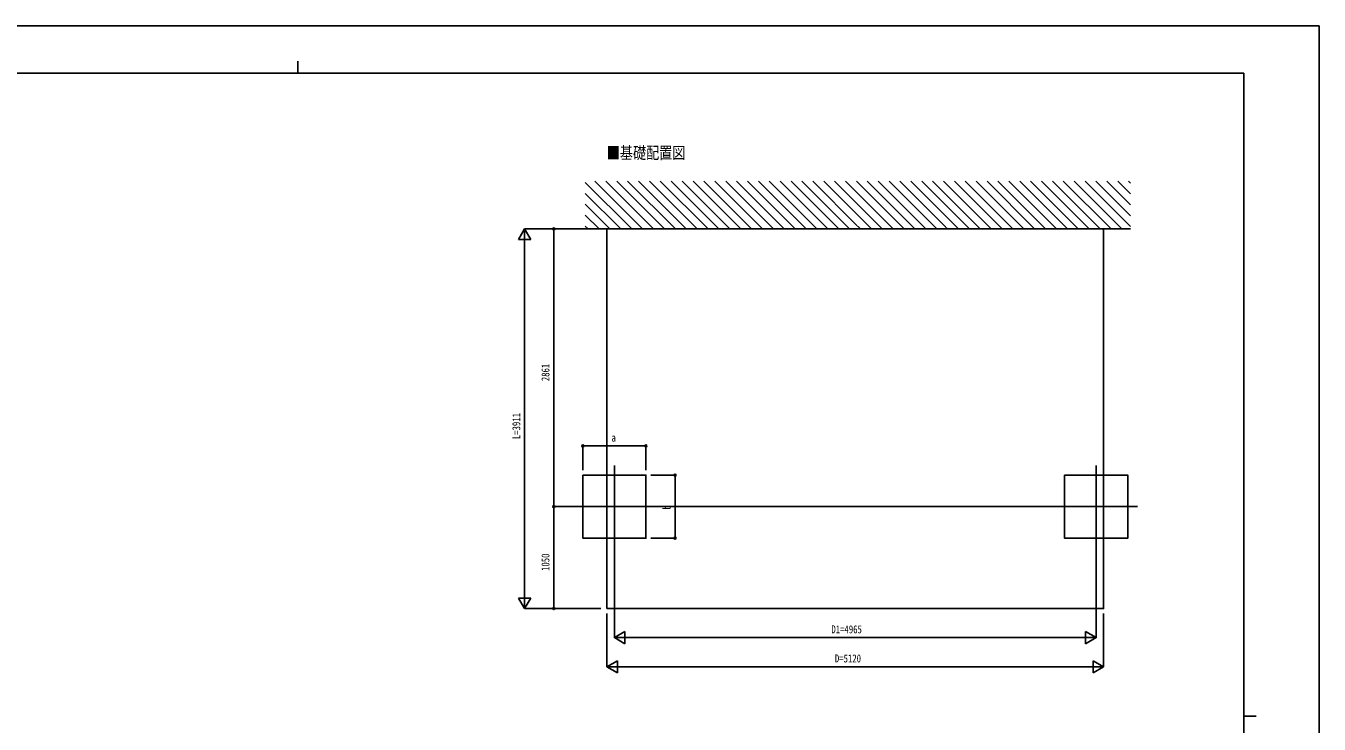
# Model space of a CAD drawing. Units: millimetres, scale not verified. Extents: x -10512 to 10512, y -7425 to 7425.
# Drawn here: x -2816 to 10512, y 231 to 7425 of the extents above; entities that cross this region are included whole.
import ezdxf
from ezdxf.enums import TextEntityAlignment as Align

# ---------------------------------------------------------------- set-up
doc = ezdxf.new("R2010")
doc.units = ezdxf.units.MM
doc.header["$LTSCALE"] = 40
for name, color, linetype in [('0-2_USER1', 3, 'Continuous'), ('0-4_YKK_12', 2, 'Continuous'), ('0-6_YKK_A1', 4, 'Continuous'), ('0-7_YKK_D', 6, 'Continuous'), ('0-8_YKK_ZWAK', 7, 'Continuous')]:
    doc.layers.add(name, color=color, linetype=linetype)
doc.styles.add('ＭＳ ゴシック', font='')
doc.styles.get('ＭＳ ゴシック').set_extended_font_data('MS Gothic')

msp = doc.modelspace()

# ---------------------------------------------------------------- linework, layer by layer
at = {"layer": '0-4_YKK_12'}
for p, q in [((3249.23, 2896.69), (3249.23, 2044.9)), ((8214.23, 2896.69), (8214.23, 2044.9)), ((3674.23, 2471.69), (2824.23, 2471.69)), ((8639.23, 2471.69), (7789.23, 2471.69))]:
    msp.add_line(p, q, dxfattribs=at)
at = {"layer": '0-6_YKK_A1'}
for p, q in [((3428.26, 5332.69), (2949.46, 5811.5)), ((3540.52, 5332.69), (3049.05, 5824.16)), ((3652.77, 5332.69), (3161.3, 5824.16)), ((3765.02, 5332.69), (3273.55, 5824.16)), ((3877.28, 5332.69), (3385.81, 5824.16)), ((3989.53, 5332.69), (3498.06, 5824.16)), ((4101.78, 5332.69), (3610.31, 5824.16)), ((4214.04, 5332.69), (3722.57, 5824.16)), ((4326.29, 5332.69), (3834.82, 5824.16)), ((4438.54, 5332.69), (3947.07, 5824.16)), ((4550.8, 5332.69), (4059.33, 5824.16)), ((4663.05, 5332.69), (4171.58, 5824.16)), ((4775.3, 5332.69), (4283.83, 5824.16)), ((4887.56, 5332.69), (4396.09, 5824.16)), ((4999.81, 5332.69), (4508.34, 5824.16)), ((5112.06, 5332.69), (4620.59, 5824.16)), ((5224.32, 5332.69), (4732.84, 5824.16)), ((5336.57, 5332.69), (4845.1, 5824.16)), ((5448.82, 5332.69), (4957.35, 5824.16)), ((5561.08, 5332.69), (5069.6, 5824.16)), ((5673.33, 5332.69), (5181.86, 5824.16)), ((5752.06, 5366.21), (5294.11, 5824.16)), ((5897.84, 5332.69), (5406.36, 5824.16)), ((6010.09, 5332.69), (5518.62, 5824.16)), ((6122.34, 5332.69), (5630.87, 5824.16)), ((6234.59, 5332.69), (5743.12, 5824.16)), ((6346.85, 5332.69), (5855.38, 5824.16)), ((6459.1, 5332.69), (5967.63, 5824.16)), ((6571.35, 5332.69), (6079.88, 5824.16)), ((6660.32, 5355.98), (6192.14, 5824.16)), ((6795.86, 5332.69), (6304.39, 5824.16)), ((6908.11, 5332.69), (6416.64, 5824.16)), ((7020.37, 5332.69), (6528.9, 5824.16)), ((7132.62, 5332.69), (6641.15, 5824.16)), ((7244.87, 5332.69), (6753.4, 5824.16)), ((7357.13, 5332.69), (6865.66, 5824.16)), ((7469.38, 5332.69), (6977.91, 5824.16)), ((7572.92, 5341.4), (7090.16, 5824.16)), ((7693.89, 5332.69), (7202.42, 5824.16)), ((7806.14, 5332.69), (7314.67, 5824.16)), ((7918.39, 5332.69), (7426.92, 5824.16)), ((8030.65, 5332.69), (7539.17, 5824.16)), ((8142.9, 5332.69), (7651.43, 5824.16)), ((8255.15, 5332.69), (7763.68, 5824.16)), ((8367.41, 5332.69), (7875.93, 5824.16)), ((8479.66, 5332.69), (7988.19, 5824.16)), ((8567.77, 5356.83), (8100.44, 5824.16)), ((8567.77, 5469.08), (8212.69, 5824.16)), ((8567.77, 5581.33), (8324.95, 5824.16)), ((8567.77, 5693.59), (8437.2, 5824.16)), ((8567.77, 5805.84), (8549.45, 5824.16)), ((3316.01, 5332.69), (2949.46, 5699.25)), ((3203.76, 5332.69), (2949.46, 5586.99)), ((3091.51, 5332.69), (2949.46, 5474.74)), ((2979.25, 5332.69), (2949.46, 5362.49)), ((2949.46, 5332.69), (8567.77, 5332.69)), ((3171.73, 5332.69), (3171.73, 1421.69)), ((8291.73, 5332.69), (3171.73, 5332.69)), ((5758.78, 5359.49), (5757.98, 5360.3)), ((5785.58, 5332.69), (5760.97, 5357.31)), ((6663.48, 5352.82), (6662.11, 5354.19)), ((6683.61, 5332.69), (6669.24, 5347.06)), ((7581.63, 5332.69), (7577.98, 5336.35))]:
    msp.add_line(p, q, dxfattribs=at)
msp.add_lwpolyline([(8291.73, 5332.69), (8291.73, 1421.69), (3171.73, 1421.69)], dxfattribs=at)
for points in [[(2924.23, 2796.69), (3574.23, 2796.69), (3574.23, 2146.69), (2924.23, 2146.69)], [(7889.23, 2796.69), (8539.23, 2796.69), (8539.23, 2146.69), (7889.23, 2146.69)]]:
    msp.add_lwpolyline(points, close=True, dxfattribs=at)
at = {"layer": '0-7_YKK_D'}
for p, q in [((2324.23, 5332.69), (2261.73, 5224.44)), ((3112.06, 5332.69), (2323.23, 5332.69)), ((2324.23, 5332.69), (2386.73, 5224.44)), ((2324.23, 5332.69), (2324.23, 5116.18)), ((3112.06, 5332.69), (2623.23, 5332.69)), ((2624.23, 5332.69), (2624.23, 2471.69)), ((2261.73, 5224.44), (2386.73, 5224.44)), ((2324.23, 1546.69), (2324.23, 5207.69)), ((2924.23, 2846.69), (2924.23, 3097.69)), ((2924.23, 3096.69), (3574.23, 3096.69)), ((3574.23, 2846.69), (3574.23, 3097.69)), ((3624.23, 2796.69), (3875.23, 2796.69)), ((3874.23, 2796.69), (3874.23, 2146.69)), ((2823.23, 2471.69), (2623.23, 2471.69)), ((2822.23, 2471.69), (2623.23, 2471.69)), ((2624.23, 2471.69), (2624.23, 1421.69)), ((3674.73, 2471.69), (7788.73, 2471.69)), ((3624.23, 2146.69), (3875.23, 2146.69)), ((3249.23, 2043.9), (3249.23, 1120.69)), ((8214.23, 2043.9), (8214.23, 1120.69)), ((2324.23, 1421.69), (2324.23, 1638.2)), ((2324.23, 1421.69), (2261.73, 1529.94)), ((2386.73, 1529.94), (2261.73, 1529.94)), ((2324.23, 1421.69), (2386.73, 1529.94)), ((3109.87, 1421.69), (2323.23, 1421.69)), ((3109.87, 1421.69), (2623.23, 1421.69)), ((3171.73, 1371.69), (3171.73, 820.69)), ((8291.73, 1371.69), (8291.73, 820.69)), ((3249.23, 1121.69), (3357.48, 1184.19)), ((3249.23, 1121.69), (3357.48, 1059.19)), ((3249.23, 1121.69), (3465.73, 1121.69)), ((3357.48, 1059.19), (3357.48, 1184.19)), ((3374.23, 1121.69), (8089.23, 1121.69)), ((8214.23, 1121.69), (7997.72, 1121.69)), ((8214.23, 1121.69), (8105.97, 1184.19)), ((8105.97, 1184.19), (8105.97, 1059.19)), ((8214.23, 1121.69), (8105.97, 1059.19)), ((3171.73, 821.69), (3279.98, 884.19)), ((3171.73, 821.69), (3279.98, 759.19)), ((3171.73, 821.69), (3388.23, 821.69)), ((3279.98, 759.19), (3279.98, 884.19)), ((3296.73, 821.69), (8166.73, 821.69)), ((8291.73, 821.69), (8075.22, 821.69)), ((8291.73, 821.69), (8183.47, 884.19)), ((8183.47, 884.19), (8183.47, 759.19)), ((8291.73, 821.69), (8183.47, 759.19))]:
    msp.add_line(p, q, dxfattribs=at)
for centre in [(2624.23, 5332.69), (2924.23, 3096.69), (3574.23, 3096.69), (3874.23, 2796.69), (2624.23, 2471.69), (2624.23, 2471.69), (3874.23, 2146.69), (2624.23, 1421.69)]:
    msp.add_circle(centre, 10.62, dxfattribs=at)
at = {"layer": '0-8_YKK_ZWAK'}
for p, q in [((9737.55, 6937.5), (-9762.45, 6937.5)), ((-12.45, 7062.5), (-12.45, 6937.5)), ((9737.55, 6937.5), (9737.55, -6312.5)), ((9737.55, 312.5), (9862.55, 312.5))]:
    msp.add_line(p, q, dxfattribs=at)
msp.add_lwpolyline([(-10512.5, -7425), (10512.5, -7425), (10512.5, 7425), (-10512.5, 7425)], close=True, dxfattribs=at)

# ---------------------------------------------------------------- texts
at = {"layer": '0-2_USER1', "style": 'ＭＳ ゴシック', "width": 0.8}
msp.add_text('■基礎配置図', height=123.8, dxfattribs=at).set_placement((3170.67, 6017.79), align=Align.BOTTOM_LEFT)
at = {"layer": '0-7_YKK_D', "style": 'ＭＳ ゴシック', "width": 0.8}
for s, p in [('2861', (2604.23, 3764.19)), ('L=3911', (2304.23, 3167.19)), ('b', (3854.23, 2441.69)), ('1050', (2604.23, 1808.69))]:
    msp.add_text(s, height=82.48, rotation=90, dxfattribs=at).set_placement(p, align=Align.BOTTOM_LEFT)
for s, p in [('a', (3219.23, 3116.69)), ('D1=4965', (5485.73, 1141.69)), ('D=5120', (5521.73, 841.69))]:
    msp.add_text(s, height=82.48, dxfattribs=at).set_placement(p, align=Align.BOTTOM_LEFT)

doc.saveas('drawing.dxf')
